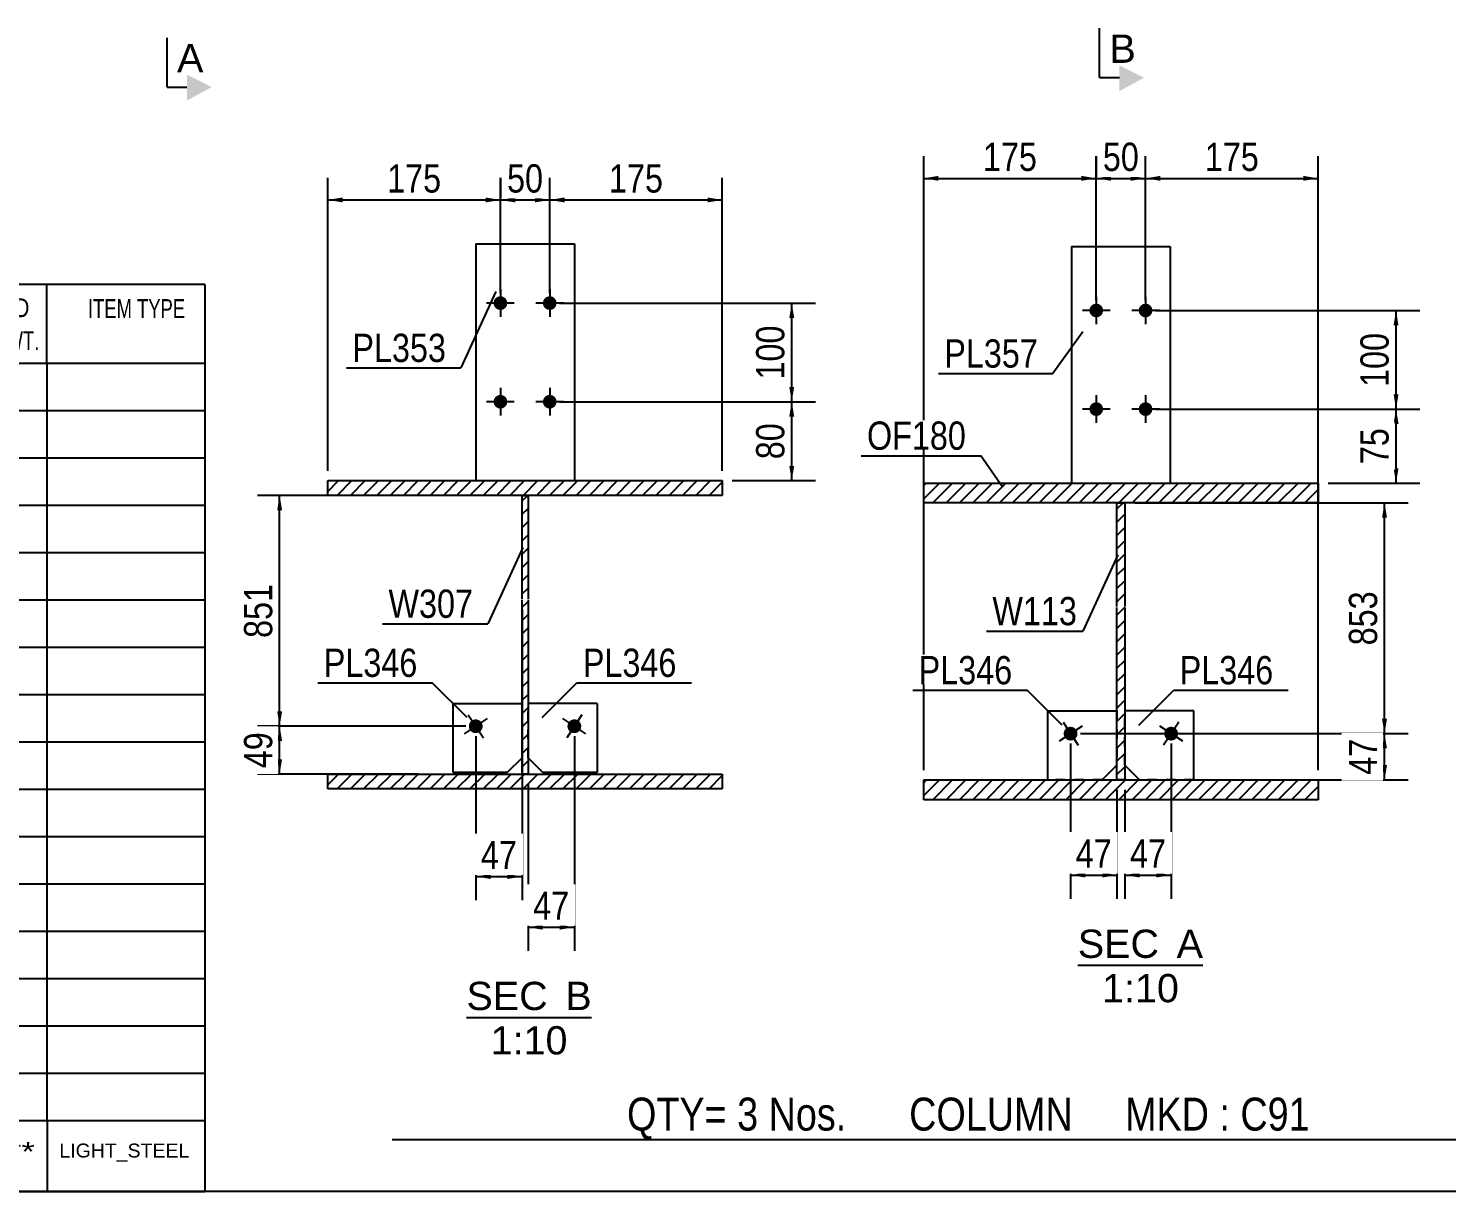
# Model space of a CAD drawing. Header units: millimetres. Extents: x -330 to 82, y -139 to 148.
# Drawn here: x -190.7 to -46.9, y -138.8 to -20.8 of the extents above; entities that cross this region are included whole.
import ezdxf

# ---------------------------------------------------------------- set-up
doc = ezdxf.new("R2010")
doc.units = ezdxf.units.MM
doc.linetypes.add('DXK_LINE_DOT1', pattern=[1.8814, 0.9407, -0.9407])
doc.styles.add('Arial', font='ARIAL.TTF', dxfattribs={"height": 0.2})
doc.styles.add('Arial Narrow', font='ARIALN.TTF', dxfattribs={"height": 0.2})

# ---------------------------------------------------------------- blocks, each defined once
blk = doc.blocks.new('Unknown-623355071-1210')
at = {"color": 5, "linetype": 'Continuous'}
blk.add_line((-327.73, -138.72), (82.27, -138.72), dxfattribs=at)
blk = doc.blocks.new('Unknown-623355071-12 - 1468')
at = {"color": 1, "linetype": 'Continuous'}
blk.add_line((-84.32, -115.8), (-71.63, -115.8), dxfattribs=at)
at = {"color": 0, "linetype": 'Continuous'}
for points in [[(-76.1, -115.05), (-76.1, -112.05), (-84.32, -112.05), (-84.32, -115.05)], [(-71.63, -115.05), (-71.63, -112.05), (-74.3, -112.05), (-74.3, -115.05)], [(-74.08, -119.55), (-74.08, -116.55), (-81.86, -116.55), (-81.86, -119.55)]]:
    blk.add_wipeout(points, dxfattribs=at)
at = {"color": 136, "linetype": 'Continuous', "style": 'Arial'}
for s, height, p in [('SEC', 2.865, (-84.32, -115.05)), ('A', 2.87, (-74.3, -115.05)), ('1:10', 2.865, (-81.86, -119.55))]:
    blk.add_text(s, height=height, dxfattribs=at).set_placement(p)
blk = doc.blocks.new('Unknown-623355071-13 - 1256')
at = {"color": 1, "linetype": 'Continuous'}
blk.add_line((-146.31, -121.09), (-133.63, -121.09), dxfattribs=at)
at = {"color": 0, "linetype": 'Continuous'}
for points in [[(-138.09, -120.34), (-138.09, -117.34), (-146.31, -117.34), (-146.31, -120.34)], [(-133.63, -120.34), (-133.63, -117.34), (-136.29, -117.34), (-136.29, -120.34)], [(-136.08, -124.84), (-136.08, -121.84), (-143.86, -121.84), (-143.86, -124.84)]]:
    blk.add_wipeout(points, dxfattribs=at)
at = {"color": 136, "linetype": 'Continuous', "style": 'Arial'}
for s, height, p in [('SEC', 2.865, (-146.31, -120.34)), ('B', 2.87, (-136.29, -120.34)), ('1:10', 2.865, (-143.86, -124.84))]:
    blk.add_text(s, height=height, dxfattribs=at).set_placement(p)
blk = doc.blocks.new('Bolt-623355071-1479 - 1468')
at = {"linetype": 'Continuous'}
blk.add_hatch(color=3, dxfattribs=at).paths.add_polyline_path([(-74.27, -92.7, -1), (-75.44, -91.93, -1)])
at = {"color": 3, "linetype": 'Continuous'}
for p, q in [((-73.68, -93.08), (-76.02, -91.54)), ((-74.08, -91.14), (-75.62, -93.48))]:
    blk.add_line(p, q, dxfattribs=at)
blk = doc.blocks.new('Part-623355071-1534 - 1468')
at = {"color": 2, "linetype": 'Continuous'}
for p, q in [((-72.55, -90.01), (-79.55, -90.01)), ((-72.55, -97.01), (-72.55, -90.01)), ((-78.05, -97.01), (-79.55, -95.51))]:
    blk.add_line(p, q, dxfattribs=at)
at = {"color": 7, "linetype": 'DXK_LINE_DOT1'}
for p, q in [((-79.55, -95.51), (-79.55, -90.01)), ((-72.55, -97.01), (-78.05, -97.01))]:
    blk.add_line(p, q, dxfattribs=at)
blk = doc.blocks.new('Part-623355071-1504 - 1468')
at = {"linetype": 'Continuous'}
h = blk.add_hatch(dxfattribs=at)
h.set_pattern_fill('', scale=0.3, style=0, pattern_type=0)
h.set_pattern_definition([(45, (-79.5511, -97.0134), (-0.67352, 0.67352), [])])
h.paths.add_polyline_path([(-80.35, -97.01), (-79.55, -97.01), (-79.55, -68.91), (-80.35, -68.91)])
at = {"color": 2, "linetype": 'Continuous'}
for p, q in [((-80.35, -79.41), (-80.35, -68.91)), ((-80.35, -68.91), (-79.55, -68.91)), ((-79.55, -68.91), (-79.55, -79.41)), ((-80.35, -97.01), (-80.35, -79.51)), ((-79.55, -79.51), (-79.55, -97.01)), ((-79.55, -97.01), (-80.35, -97.01))]:
    blk.add_line(p, q, dxfattribs=at)
blk = doc.blocks.new('Part-623355071-1561 - 1468')
at = {"color": 2, "linetype": 'Continuous'}
for p, q in [((-84.95, -42.91), (-74.95, -42.91)), ((-84.95, -42.91), (-84.95, -66.91)), ((-74.95, -42.91), (-74.95, -66.91))]:
    blk.add_line(p, q, dxfattribs=at)
at = {"color": 7, "linetype": 'DXK_LINE_DOT1'}
blk.add_line((-84.95, -66.91), (-74.95, -66.91), dxfattribs=at)
blk = doc.blocks.new('Bolt-623355071-1480 - 1468')
at = {"linetype": 'Continuous'}
blk.add_hatch(color=3, dxfattribs=at).paths.add_polyline_path([(-84.47, -91.93, -1), (-85.64, -92.7, -1)])
at = {"color": 3, "linetype": 'Continuous'}
for p, q in [((-83.88, -91.54), (-86.22, -93.08)), ((-85.82, -91.14), (-84.28, -93.48))]:
    blk.add_line(p, q, dxfattribs=at)
blk = doc.blocks.new('Bolt-623355071-1481 - 1468')
at = {"linetype": 'Continuous'}
for points in [[(-81.75, -49.41, -1), (-83.15, -49.41, -1)], [(-76.75, -49.41, -1), (-78.15, -49.41, -1)], [(-81.75, -59.41, -1), (-83.15, -59.41, -1)], [(-76.75, -59.41, -1), (-78.15, -59.41, -1)]]:
    blk.add_hatch(color=3, dxfattribs=at).paths.add_polyline_path(points)
at = {"color": 3, "linetype": 'Continuous'}
for p, q in [((-82.45, -48.01), (-82.45, -50.81)), ((-77.45, -48.01), (-77.45, -50.81)), ((-81.05, -49.41), (-83.85, -49.41)), ((-76.05, -49.41), (-78.85, -49.41)), ((-82.45, -58.01), (-82.45, -60.81)), ((-77.45, -58.01), (-77.45, -60.81)), ((-81.05, -59.41), (-83.85, -59.41)), ((-76.05, -59.41), (-78.85, -59.41))]:
    blk.add_line(p, q, dxfattribs=at)
blk = doc.blocks.new('Part-623355071-1539 - 1468')
at = {"color": 2, "linetype": 'Continuous'}
for p, q in [((-87.35, -97.01), (-87.35, -90.01)), ((-87.35, -90.01), (-80.35, -90.01)), ((-80.35, -95.51), (-81.85, -97.01))]:
    blk.add_line(p, q, dxfattribs=at)
at = {"color": 7, "linetype": 'DXK_LINE_DOT1'}
for p, q in [((-80.35, -90.01), (-80.35, -95.51)), ((-81.85, -97.01), (-87.35, -97.01))]:
    blk.add_line(p, q, dxfattribs=at)
blk = doc.blocks.new('Part-623355071-1572 - 1468')
at = {"linetype": 'Continuous'}
h = blk.add_hatch(dxfattribs=at)
h.set_pattern_fill('', scale=0.3, style=0, pattern_type=0)
h.set_pattern_definition([(45, (-59.9511, -99.0134), (-0.67352, 0.67352), [])])
h.paths.add_polyline_path([(-99.95, -99.01), (-59.95, -99.01), (-59.95, -97.01), (-99.95, -97.01)])
at = {"color": 2, "linetype": 'Continuous'}
for p, q in [((-99.95, -99.01), (-99.95, -97.01)), ((-99.95, -97.01), (-59.95, -97.01)), ((-59.95, -97.01), (-59.95, -99.01)), ((-59.95, -99.01), (-99.95, -99.01))]:
    blk.add_line(p, q, dxfattribs=at)
blk = doc.blocks.new('Part-623355071-1597 - 1468')
at = {"linetype": 'Continuous'}
h = blk.add_hatch(dxfattribs=at)
h.set_pattern_fill('', scale=0.3, style=0, pattern_type=0)
h.set_pattern_definition([(45, (-59.9511, -68.9134), (-0.67352, 0.67352), [])])
h.paths.add_polyline_path([(-99.95, -68.91), (-59.95, -68.91), (-59.95, -66.91), (-99.95, -66.91)])
at = {"color": 2, "linetype": 'Continuous'}
for p, q in [((-99.95, -68.91), (-99.95, -66.91)), ((-99.95, -66.91), (-59.95, -66.91)), ((-59.95, -66.91), (-59.95, -68.91)), ((-59.95, -68.91), (-99.95, -68.91))]:
    blk.add_line(p, q, dxfattribs=at)
blk = doc.blocks.new('Part-623355071-1261 - 1256')
at = {"color": 2, "linetype": 'Continuous'}
for p, q in [((-147.67, -96.26), (-147.67, -89.26)), ((-147.67, -89.26), (-140.67, -89.26)), ((-140.67, -94.76), (-142.17, -96.26)), ((-142.17, -96.26), (-147.67, -96.26))]:
    blk.add_line(p, q, dxfattribs=at)
at = {"color": 7, "linetype": 'DXK_LINE_DOT1'}
blk.add_line((-140.67, -89.26), (-140.67, -94.76), dxfattribs=at)
blk = doc.blocks.new('Part-623355071-1262 - 1256')
at = {"color": 2, "linetype": 'Continuous'}
for p, q in [((-133.07, -89.26), (-140.07, -89.26)), ((-133.07, -89.26), (-133.07, -96.26)), ((-138.57, -96.26), (-140.07, -94.76)), ((-133.07, -96.26), (-138.57, -96.26))]:
    blk.add_line(p, q, dxfattribs=at)
at = {"color": 7, "linetype": 'DXK_LINE_DOT1'}
blk.add_line((-140.07, -94.76), (-140.07, -89.26), dxfattribs=at)
blk = doc.blocks.new('Bolt-623355071-1276 - 1256')
at = {"linetype": 'Continuous'}
for points in [[(-142.17, -48.66, -1), (-143.57, -48.66, -1)], [(-137.17, -48.66, -1), (-138.57, -48.66, -1)], [(-142.17, -58.66, -1), (-143.57, -58.66, -1)], [(-137.17, -58.66, -1), (-138.57, -58.66, -1)]]:
    blk.add_hatch(color=3, dxfattribs=at).paths.add_polyline_path(points)
at = {"color": 3, "linetype": 'Continuous'}
for p, q in [((-142.87, -47.26), (-142.87, -50.06)), ((-137.87, -47.26), (-137.87, -50.06)), ((-141.47, -48.66), (-144.27, -48.66)), ((-136.47, -48.66), (-139.27, -48.66)), ((-142.87, -57.26), (-142.87, -60.06)), ((-137.87, -57.26), (-137.87, -60.06)), ((-141.47, -58.66), (-144.27, -58.66)), ((-136.47, -58.66), (-139.27, -58.66))]:
    blk.add_line(p, q, dxfattribs=at)
blk = doc.blocks.new('Bolt-623355071-1280 - 1256')
at = {"linetype": 'Continuous'}
blk.add_hatch(color=3, dxfattribs=at).paths.add_polyline_path([(-134.79, -91.95, -1), (-135.96, -91.18, -1)])
at = {"color": 3, "linetype": 'Continuous'}
for p, q in [((-134.6, -90.4), (-136.14, -92.73)), ((-134.2, -92.34), (-136.54, -90.79))]:
    blk.add_line(p, q, dxfattribs=at)
blk = doc.blocks.new('Bolt-623355071-1279 - 1256')
at = {"linetype": 'Continuous'}
blk.add_hatch(color=3, dxfattribs=at).paths.add_polyline_path([(-144.79, -91.18, -1), (-145.96, -91.95, -1)])
at = {"color": 3, "linetype": 'Continuous'}
for p, q in [((-146.14, -90.4), (-144.6, -92.73)), ((-144.2, -90.79), (-146.54, -92.34))]:
    blk.add_line(p, q, dxfattribs=at)
blk = doc.blocks.new('Part-623355071-1284 - 1256')
at = {"color": 2, "linetype": 'Continuous'}
for p, q in [((-145.37, -42.66), (-135.37, -42.66)), ((-145.37, -42.66), (-145.37, -66.66)), ((-135.37, -42.66), (-135.37, -66.66))]:
    blk.add_line(p, q, dxfattribs=at)
at = {"color": 7, "linetype": 'DXK_LINE_DOT1'}
blk.add_line((-145.37, -66.66), (-135.37, -66.66), dxfattribs=at)
blk = doc.blocks.new('Part-623355071-1298 - 1256')
at = {"linetype": 'Continuous'}
h = blk.add_hatch(dxfattribs=at)
h.set_pattern_fill('', scale=0.3, style=0, pattern_type=0)
h.set_pattern_definition([(45, (-120.3728, -97.9142), (-0.67352, 0.67352), [])])
h.paths.add_polyline_path([(-160.37, -97.91), (-120.37, -97.91), (-120.37, -96.41), (-160.37, -96.41)])
at = {"color": 2, "linetype": 'Continuous'}
for p, q in [((-160.37, -97.91), (-160.37, -96.41)), ((-160.37, -96.41), (-120.37, -96.41)), ((-120.37, -96.41), (-120.37, -97.91)), ((-120.37, -97.91), (-160.37, -97.91))]:
    blk.add_line(p, q, dxfattribs=at)
blk = doc.blocks.new('Part-623355071-1300 - 1256')
at = {"linetype": 'Continuous'}
h = blk.add_hatch(dxfattribs=at)
h.set_pattern_fill('', scale=0.3, style=0, pattern_type=0)
h.set_pattern_definition([(45, (-140.0728, -96.4142), (-0.67352, 0.67352), [])])
h.paths.add_polyline_path([(-140.67, -96.41), (-140.07, -96.41), (-140.07, -68.16), (-140.67, -68.16)])
at = {"color": 2, "linetype": 'Continuous'}
for p, q in [((-140.67, -78.66), (-140.67, -68.16)), ((-140.67, -68.16), (-140.07, -68.16)), ((-140.07, -68.16), (-140.07, -78.66)), ((-140.67, -96.41), (-140.67, -78.76)), ((-140.07, -78.76), (-140.07, -96.41)), ((-140.07, -96.41), (-140.67, -96.41))]:
    blk.add_line(p, q, dxfattribs=at)
blk = doc.blocks.new('Part-623355071-1301 - 1256')
at = {"linetype": 'Continuous'}
h = blk.add_hatch(dxfattribs=at)
h.set_pattern_fill('', scale=0.3, style=0, pattern_type=0)
h.set_pattern_definition([(45, (-120.3728, -68.1642), (-0.67352, 0.67352), [])])
h.paths.add_polyline_path([(-160.37, -68.16), (-120.37, -68.16), (-120.37, -66.66), (-160.37, -66.66)])
at = {"color": 2, "linetype": 'Continuous'}
for p, q in [((-160.37, -68.16), (-160.37, -66.66)), ((-160.37, -66.66), (-120.37, -66.66)), ((-120.37, -66.66), (-120.37, -68.16)), ((-120.37, -68.16), (-160.37, -68.16))]:
    blk.add_line(p, q, dxfattribs=at)
blk = doc.blocks.new('StraightDimension-623355071-1649 - 1468')
at = {"linetype": 'Continuous'}
for points in [[(-80.95, -36.26), (-82.45, -36.01), (-80.95, -35.76)], [(-78.95, -35.76), (-77.45, -36.01), (-78.95, -36.26)]]:
    blk.add_hatch(color=7, dxfattribs=at).paths.add_polyline_path(points)
at = {"color": 7, "linetype": 'Continuous'}
for p, q in [((-82.45, -48.41), (-82.45, -33.76)), ((-77.45, -48.41), (-77.45, -33.76)), ((-82.45, -36.01), (-77.45, -36.01))]:
    blk.add_line(p, q, dxfattribs=at)
at = {"color": 0}
blk.add_wipeout([(-77.52, -35.86), (-77.52, -31.66), (-82.38, -31.66), (-82.38, -35.86)], dxfattribs=at)
at = {"color": 3, "style": 'Arial Narrow'}
blk.add_text('50', height=2.863, dxfattribs=at).set_placement((-81.78, -35.26))
blk = doc.blocks.new('StraightDimension-623355071-1702 - 1468')
at = {"linetype": 'Continuous'}
for points in [[(-52.3, -50.91), (-52.05, -49.41), (-51.8, -50.91)], [(-51.8, -57.91), (-52.05, -59.41), (-52.3, -57.91)]]:
    blk.add_hatch(color=7, dxfattribs=at).paths.add_polyline_path(points)
at = {"color": 7, "linetype": 'Continuous'}
for p, q in [((-76.45, -49.41), (-49.65, -49.41)), ((-52.05, -59.41), (-52.05, -49.41)), ((-76.45, -59.41), (-49.65, -59.41))]:
    blk.add_line(p, q, dxfattribs=at)
at = {"color": 0}
blk.add_wipeout([(-52.2, -51.07), (-56.4, -51.07), (-56.4, -57.76), (-52.2, -57.76)], dxfattribs=at)
at = {"color": 3, "style": 'Arial Narrow'}
blk.add_text('100', height=2.863, rotation=90.0002, dxfattribs=at).set_placement((-52.8, -57.16))
blk = doc.blocks.new('StraightDimension-623355071-1608 - 1468')
at = {"linetype": 'Continuous'}
for points in [[(-78.05, -106.9), (-79.55, -106.65), (-78.05, -106.4)], [(-76.35, -106.4), (-74.85, -106.65), (-76.35, -106.9)]]:
    blk.add_hatch(color=7, dxfattribs=at).paths.add_polyline_path(points)
at = {"color": 7, "linetype": 'Continuous'}
for p, q in [((-74.85, -93.31), (-74.85, -109.05)), ((-79.55, -98.01), (-79.55, -109.05)), ((-79.55, -106.65), (-74.85, -106.65))]:
    blk.add_line(p, q, dxfattribs=at)
at = {"color": 0}
blk.add_wipeout([(-74.77, -106.5), (-74.77, -102.3), (-79.63, -102.3), (-79.63, -106.5)], dxfattribs=at)
at = {"color": 3, "style": 'Arial Narrow'}
blk.add_text('47', height=2.863, dxfattribs=at).set_placement((-79.03, -105.9))
blk = doc.blocks.new('StraightDimension-623355071-1623 - 1468')
at = {"linetype": 'Continuous'}
for points in [[(-83.55, -106.9), (-85.05, -106.65), (-83.55, -106.4)], [(-81.85, -106.4), (-80.35, -106.65), (-81.85, -106.9)]]:
    blk.add_hatch(color=7, dxfattribs=at).paths.add_polyline_path(points)
at = {"color": 7, "linetype": 'Continuous'}
for p, q in [((-85.05, -93.31), (-85.05, -109.05)), ((-80.35, -98.01), (-80.35, -109.05)), ((-85.05, -106.65), (-80.35, -106.65))]:
    blk.add_line(p, q, dxfattribs=at)
at = {"color": 0}
blk.add_wipeout([(-80.27, -106.5), (-80.27, -102.3), (-85.13, -102.3), (-85.13, -106.5)], dxfattribs=at)
at = {"color": 3, "style": 'Arial Narrow'}
blk.add_text('47', height=2.863, dxfattribs=at).set_placement((-84.53, -105.9))
blk = doc.blocks.new('StraightDimension-623355071-1639 - 1468')
at = {"linetype": 'Continuous'}
for points in [[(-75.95, -36.26), (-77.45, -36.01), (-75.95, -35.76)], [(-61.45, -35.76), (-59.95, -36.01), (-61.45, -36.26)]]:
    blk.add_hatch(color=7, dxfattribs=at).paths.add_polyline_path(points)
at = {"color": 7, "linetype": 'Continuous'}
for p, q in [((-77.45, -48.41), (-77.45, -33.76)), ((-59.95, -96.01), (-59.95, -33.76)), ((-77.45, -36.01), (-59.95, -36.01))]:
    blk.add_line(p, q, dxfattribs=at)
at = {"color": 0}
blk.add_wipeout([(-65.36, -35.86), (-65.36, -31.66), (-72.04, -31.66), (-72.04, -35.86)], dxfattribs=at)
at = {"color": 3, "style": 'Arial Narrow'}
blk.add_text('175', height=2.863, dxfattribs=at).set_placement((-71.44, -35.26))
blk = doc.blocks.new('StraightDimension-623355071-1659 - 1468')
at = {"linetype": 'Continuous'}
for points in [[(-98.45, -36.26), (-99.95, -36.01), (-98.45, -35.76)], [(-83.95, -35.76), (-82.45, -36.01), (-83.95, -36.26)]]:
    blk.add_hatch(color=7, dxfattribs=at).paths.add_polyline_path(points)
at = {"color": 7, "linetype": 'Continuous'}
for p, q in [((-99.95, -96.01), (-99.95, -33.76)), ((-82.45, -48.41), (-82.45, -33.76)), ((-99.95, -36.01), (-82.45, -36.01))]:
    blk.add_line(p, q, dxfattribs=at)
at = {"color": 0}
blk.add_wipeout([(-87.86, -35.86), (-87.86, -31.66), (-94.54, -31.66), (-94.54, -35.86)], dxfattribs=at)
at = {"color": 3, "style": 'Arial Narrow'}
blk.add_text('175', height=2.863, dxfattribs=at).set_placement((-93.94, -35.26))
blk = doc.blocks.new('StraightDimension-623355071-1670 - 1468')
at = {"linetype": 'Continuous'}
for points in [[(-53.47, -70.41), (-53.22, -68.91), (-52.97, -70.41)], [(-52.97, -90.81), (-53.22, -92.31), (-53.47, -90.81)]]:
    blk.add_hatch(color=7, dxfattribs=at).paths.add_polyline_path(points)
at = {"color": 7, "linetype": 'Continuous'}
for p, q in [((-78.55, -68.91), (-50.82, -68.91)), ((-53.22, -92.31), (-53.22, -68.91)), ((-84.05, -92.31), (-50.82, -92.31))]:
    blk.add_line(p, q, dxfattribs=at)
at = {"color": 0}
blk.add_wipeout([(-53.37, -77.27), (-57.57, -77.27), (-57.57, -83.96), (-53.37, -83.96)], dxfattribs=at)
at = {"color": 3, "style": 'Arial Narrow'}
blk.add_text('853', height=2.863, rotation=90.0002, dxfattribs=at).set_placement((-53.97, -83.36))
blk = doc.blocks.new('StraightDimension-623355071-1686 - 1468')
at = {"linetype": 'Continuous'}
for points in [[(-53.47, -93.81), (-53.22, -92.31), (-52.97, -93.81)], [(-52.97, -95.51), (-53.22, -97.01), (-53.47, -95.51)]]:
    blk.add_hatch(color=7, dxfattribs=at).paths.add_polyline_path(points)
at = {"color": 7, "linetype": 'Continuous'}
for p, q in [((-84.05, -92.31), (-50.82, -92.31)), ((-53.22, -97.01), (-53.22, -92.31)), ((-78.55, -97.01), (-50.82, -97.01))]:
    blk.add_line(p, q, dxfattribs=at)
at = {"color": 0}
blk.add_wipeout([(-53.37, -92.24), (-57.57, -92.24), (-57.57, -97.09), (-53.37, -97.09)], dxfattribs=at)
at = {"color": 3, "style": 'Arial Narrow'}
blk.add_text('47', height=2.863, rotation=90.0002, dxfattribs=at).set_placement((-53.97, -96.49))
blk = doc.blocks.new('StraightDimension-623355071-1712 - 1468')
at = {"linetype": 'Continuous'}
for points in [[(-52.3, -60.91), (-52.05, -59.41), (-51.8, -60.91)], [(-51.8, -65.41), (-52.05, -66.91), (-52.3, -65.41)]]:
    blk.add_hatch(color=7, dxfattribs=at).paths.add_polyline_path(points)
at = {"color": 7, "linetype": 'Continuous'}
for p, q in [((-76.45, -59.41), (-49.65, -59.41)), ((-52.05, -66.91), (-52.05, -59.41)), ((-58.95, -66.91), (-49.65, -66.91))]:
    blk.add_line(p, q, dxfattribs=at)
at = {"color": 0}
blk.add_wipeout([(-52.2, -60.74), (-56.4, -60.74), (-56.4, -65.59), (-52.2, -65.59)], dxfattribs=at)
at = {"color": 3, "style": 'Arial Narrow'}
blk.add_text('75', height=2.863, rotation=90.0002, dxfattribs=at).set_placement((-52.8, -64.99))
blk = doc.blocks.new('StraightDimension-623355071-3963 - 1256')
at = {"linetype": 'Continuous'}
for points in [[(-113.58, -60.16), (-113.33, -58.66), (-113.08, -60.16)], [(-113.08, -65.16), (-113.33, -66.66), (-113.58, -65.16)]]:
    blk.add_hatch(color=7, dxfattribs=at).paths.add_polyline_path(points)
at = {"color": 7, "linetype": 'Continuous'}
for p, q in [((-136.87, -58.66), (-110.93, -58.66)), ((-113.33, -66.66), (-113.33, -58.66)), ((-119.37, -66.66), (-110.93, -66.66))]:
    blk.add_line(p, q, dxfattribs=at)
at = {"color": 0}
blk.add_wipeout([(-113.48, -60.24), (-117.68, -60.24), (-117.68, -65.09), (-113.48, -65.09)], dxfattribs=at)
at = {"color": 3, "style": 'Arial Narrow'}
blk.add_text('80', height=2.863, rotation=90.0002, dxfattribs=at).set_placement((-114.08, -64.49))
blk = doc.blocks.new('StraightDimension-623355071-3893 - 1256')
at = {"linetype": 'Continuous'}
for points in [[(-141.37, -38.45), (-142.87, -38.2), (-141.37, -37.95)], [(-139.37, -37.95), (-137.87, -38.2), (-139.37, -38.45)]]:
    blk.add_hatch(color=7, dxfattribs=at).paths.add_polyline_path(points)
at = {"color": 7, "linetype": 'Continuous'}
for p, q in [((-142.87, -47.66), (-142.87, -35.95)), ((-137.87, -47.66), (-137.87, -35.95)), ((-142.87, -38.2), (-137.87, -38.2))]:
    blk.add_line(p, q, dxfattribs=at)
at = {"color": 0}
blk.add_wipeout([(-137.94, -38.05), (-137.94, -33.85), (-142.8, -33.85), (-142.8, -38.05)], dxfattribs=at)
at = {"color": 3, "style": 'Arial Narrow'}
blk.add_text('50', height=2.863, dxfattribs=at).set_placement((-142.2, -37.45))
blk = doc.blocks.new('StraightDimension-623355071-3894 - 1256')
at = {"linetype": 'Continuous'}
for points in [[(-158.87, -38.45), (-160.37, -38.2), (-158.87, -37.95)], [(-144.37, -37.95), (-142.87, -38.2), (-144.37, -38.45)]]:
    blk.add_hatch(color=7, dxfattribs=at).paths.add_polyline_path(points)
at = {"color": 7, "linetype": 'Continuous'}
for p, q in [((-160.37, -65.66), (-160.37, -35.95)), ((-142.87, -47.66), (-142.87, -35.95)), ((-160.37, -38.2), (-142.87, -38.2))]:
    blk.add_line(p, q, dxfattribs=at)
at = {"color": 0}
blk.add_wipeout([(-148.28, -38.05), (-148.28, -33.85), (-154.96, -33.85), (-154.96, -38.05)], dxfattribs=at)
at = {"color": 3, "style": 'Arial Narrow'}
blk.add_text('175', height=2.863, dxfattribs=at).set_placement((-154.36, -37.45))
blk = doc.blocks.new('StraightDimension-623355071-1317 - 1256')
at = {"linetype": 'Continuous'}
for points in [[(-143.87, -107.05), (-145.37, -106.8), (-143.87, -106.55)], [(-142.17, -106.55), (-140.67, -106.8), (-142.17, -107.05)]]:
    blk.add_hatch(color=7, dxfattribs=at).paths.add_polyline_path(points)
at = {"color": 7, "linetype": 'Continuous'}
for p, q in [((-140.67, -79.73), (-140.67, -109.2)), ((-145.37, -92.56), (-145.37, -109.2)), ((-145.37, -106.8), (-140.67, -106.8))]:
    blk.add_line(p, q, dxfattribs=at)
at = {"color": 0}
blk.add_wipeout([(-140.59, -106.65), (-140.59, -102.45), (-145.45, -102.45), (-145.45, -106.65)], dxfattribs=at)
at = {"color": 3, "style": 'Arial Narrow'}
blk.add_text('47', height=2.863, dxfattribs=at).set_placement((-144.85, -106.05))
blk = doc.blocks.new('StraightDimension-623355071-1401 - 1256')
at = {"linetype": 'Continuous'}
for points in [[(-165.51, -69.66), (-165.26, -68.16), (-165.01, -69.66)], [(-165.01, -90.06), (-165.26, -91.56), (-165.51, -90.06)]]:
    blk.add_hatch(color=7, dxfattribs=at).paths.add_polyline_path(points)
at = {"color": 7, "linetype": 'Continuous'}
for p, q in [((-151.17, -68.16), (-167.51, -68.16)), ((-165.26, -91.56), (-165.26, -68.16)), ((-146.37, -91.56), (-167.51, -91.56))]:
    blk.add_line(p, q, dxfattribs=at)
at = {"color": 0}
blk.add_wipeout([(-165.41, -76.52), (-169.61, -76.52), (-169.61, -83.21), (-165.41, -83.21)], dxfattribs=at)
at = {"color": 3, "style": 'Arial Narrow'}
blk.add_text('851', height=2.863, rotation=90.0002, dxfattribs=at).set_placement((-166.01, -82.61))
blk = doc.blocks.new('StraightDimension-623355071-1417 - 1256')
at = {"linetype": 'Continuous'}
for points in [[(-165.51, -93.06), (-165.26, -91.56), (-165.01, -93.06)], [(-165.01, -94.91), (-165.26, -96.41), (-165.51, -94.91)]]:
    blk.add_hatch(color=7, dxfattribs=at).paths.add_polyline_path(points)
at = {"color": 7, "linetype": 'Continuous'}
for p, q in [((-146.37, -91.56), (-167.51, -91.56)), ((-165.26, -96.41), (-165.26, -91.56)), ((-151.17, -96.41), (-167.51, -96.41))]:
    blk.add_line(p, q, dxfattribs=at)
at = {"color": 0}
blk.add_wipeout([(-165.41, -91.56), (-169.61, -91.56), (-169.61, -96.42), (-165.41, -96.42)], dxfattribs=at)
at = {"color": 3, "style": 'Arial Narrow'}
blk.add_text('49', height=2.863, rotation=90.0002, dxfattribs=at).set_placement((-166.01, -95.82))
blk = doc.blocks.new('StraightDimension-623355071-3892 - 1256')
at = {"linetype": 'Continuous'}
for points in [[(-136.37, -38.45), (-137.87, -38.2), (-136.37, -37.95)], [(-121.87, -37.95), (-120.37, -38.2), (-121.87, -38.45)]]:
    blk.add_hatch(color=7, dxfattribs=at).paths.add_polyline_path(points)
at = {"color": 7, "linetype": 'Continuous'}
for p, q in [((-137.87, -47.66), (-137.87, -35.95)), ((-120.37, -65.66), (-120.37, -35.95)), ((-137.87, -38.2), (-120.37, -38.2))]:
    blk.add_line(p, q, dxfattribs=at)
at = {"color": 0}
blk.add_wipeout([(-125.78, -38.05), (-125.78, -33.85), (-132.46, -33.85), (-132.46, -38.05)], dxfattribs=at)
at = {"color": 3, "style": 'Arial Narrow'}
blk.add_text('175', height=2.863, dxfattribs=at).set_placement((-131.86, -37.45))
blk = doc.blocks.new('StraightDimension-623355071-3939 - 1256')
at = {"linetype": 'Continuous'}
for points in [[(-138.57, -112.19), (-140.07, -111.94), (-138.57, -111.69)], [(-136.87, -111.69), (-135.37, -111.94), (-136.87, -112.19)]]:
    blk.add_hatch(color=7, dxfattribs=at).paths.add_polyline_path(points)
at = {"color": 7, "linetype": 'Continuous'}
for p, q in [((-135.37, -92.56), (-135.37, -114.34)), ((-140.07, -97.41), (-140.07, -114.34)), ((-140.07, -111.94), (-135.37, -111.94))]:
    blk.add_line(p, q, dxfattribs=at)
at = {"color": 0}
blk.add_wipeout([(-135.29, -111.79), (-135.29, -107.59), (-140.15, -107.59), (-140.15, -111.79)], dxfattribs=at)
at = {"color": 3, "style": 'Arial Narrow'}
blk.add_text('47', height=2.863, dxfattribs=at).set_placement((-139.55, -111.19))
blk = doc.blocks.new('StraightDimension-623355071-3962 - 1256')
at = {"linetype": 'Continuous'}
for points in [[(-113.58, -50.16), (-113.33, -48.66), (-113.08, -50.16)], [(-113.08, -57.16), (-113.33, -58.66), (-113.58, -57.16)]]:
    blk.add_hatch(color=7, dxfattribs=at).paths.add_polyline_path(points)
at = {"color": 7, "linetype": 'Continuous'}
for p, q in [((-136.87, -48.66), (-110.93, -48.66)), ((-113.33, -58.66), (-113.33, -48.66)), ((-136.87, -58.66), (-110.93, -58.66))]:
    blk.add_line(p, q, dxfattribs=at)
at = {"color": 0}
blk.add_wipeout([(-113.48, -50.32), (-117.68, -50.32), (-117.68, -57.01), (-113.48, -57.01)], dxfattribs=at)
at = {"color": 3, "style": 'Arial Narrow'}
blk.add_text('100', height=2.863, rotation=90.0002, dxfattribs=at).set_placement((-114.08, -56.41))
blk = doc.blocks.new('CBS_BOM-623355071-6116')
at = {"color": 7, "linetype": 'Continuous'}
for p, q in [((-327.76, -46.75), (-172.84, -46.75)), ((-188.86, -54.75), (-188.86, -46.75)), ((-172.84, -46.76), (-172.84, -54.74)), ((-327.76, -54.75), (-172.84, -54.75)), ((-188.84, -59.55), (-188.84, -54.75)), ((-172.84, -54.76), (-172.84, -59.55)), ((-315.76, -59.55), (-172.84, -59.55)), ((-188.84, -64.35), (-188.84, -59.55)), ((-172.84, -59.56), (-172.84, -64.35)), ((-315.76, -64.35), (-172.84, -64.35)), ((-188.84, -69.15), (-188.84, -64.35)), ((-172.84, -64.36), (-172.84, -69.15)), ((-315.76, -69.15), (-172.84, -69.15)), ((-188.84, -73.95), (-188.84, -69.15)), ((-172.84, -69.16), (-172.84, -73.95)), ((-315.76, -73.95), (-172.84, -73.95)), ((-188.84, -78.75), (-188.84, -73.95)), ((-172.84, -73.96), (-172.84, -78.75)), ((-315.76, -78.75), (-172.84, -78.75)), ((-188.84, -83.55), (-188.84, -78.75)), ((-172.84, -78.76), (-172.84, -83.55)), ((-315.76, -83.55), (-172.84, -83.55)), ((-188.84, -88.35), (-188.84, -83.55)), ((-172.84, -83.56), (-172.84, -88.35)), ((-315.76, -88.35), (-172.84, -88.35)), ((-188.84, -93.15), (-188.84, -88.35)), ((-172.84, -88.36), (-172.84, -93.15)), ((-315.76, -93.15), (-172.84, -93.15)), ((-188.84, -97.95), (-188.84, -93.15)), ((-172.84, -93.16), (-172.84, -97.95)), ((-315.76, -97.95), (-172.84, -97.95)), ((-188.84, -102.75), (-188.84, -97.95)), ((-172.84, -97.96), (-172.84, -102.75)), ((-315.76, -102.75), (-172.84, -102.75)), ((-188.84, -107.55), (-188.84, -102.75)), ((-172.84, -102.76), (-172.84, -107.55)), ((-315.76, -107.55), (-172.84, -107.55)), ((-188.84, -112.35), (-188.84, -107.55)), ((-172.84, -107.56), (-172.84, -112.35)), ((-315.76, -112.35), (-172.84, -112.35)), ((-188.84, -117.15), (-188.84, -112.35)), ((-172.84, -112.36), (-172.84, -117.15)), ((-315.76, -117.15), (-172.84, -117.15)), ((-188.84, -121.95), (-188.84, -117.15)), ((-172.84, -117.16), (-172.84, -121.95)), ((-315.76, -121.95), (-172.84, -121.95)), ((-188.84, -126.75), (-188.84, -121.95)), ((-172.84, -121.96), (-172.84, -126.75)), ((-315.76, -126.75), (-172.84, -126.75)), ((-188.84, -131.55), (-188.84, -126.75)), ((-172.84, -126.76), (-172.84, -131.55)), ((-315.76, -131.55), (-172.84, -131.55)), ((-188.8, -138.75), (-188.8, -131.57)), ((-172.84, -131.55), (-172.84, -138.75)), ((-327.76, -138.75), (-172.84, -138.75))]:
    blk.add_line(p, q, dxfattribs=at)
at = {"color": 3, "linetype": 'Continuous', "style": 'Arial'}
for s, width, p in [('GRAND', 0.8, (-198.34, -50.09)), ('ITEM TYPE', 0.7, (-184.7, -50.17)), ('TOTAL WT.', 0.7, (-199.59, -53.43))]:
    blk.add_text(s, height=1.91, dxfattribs=dict(at, width=width)).set_placement(p)
at = {"color": 6, "linetype": 'Continuous', "style": 'Arial', "width": 1.3}
blk.add_text('662***', height=1.91, dxfattribs=at).set_placement((-199.93, -135.64))
at = {"color": 6, "linetype": 'Continuous', "style": 'Arial'}
blk.add_text('LIGHT_STEEL', height=1.4135, dxfattribs=at).set_placement((-187.59, -135.29))
blk = doc.blocks.new('CBS_CALLOFF-623355071-6117')
at = {"color": 7, "linetype": 'Continuous'}
blk.add_line((-153.85, -133.45), (-37.62, -133.47), dxfattribs=at)
at = {"color": 3, "linetype": 'Continuous', "style": 'Arial Narrow'}
blk.add_text('QTY= 3 Nos.      COLUMN     MKD : C91', height=3.3405, dxfattribs=at).set_placement((-130.03, -132.56))
blk = doc.blocks.new('SectionMark-623355071-2774 - 1725')
at = {"color": 7, "linetype": 'Continuous'}
for q in [(-176.66, -21.75), (-174.66, -26.75)]:
    blk.add_line((-176.66, -26.75), q, dxfattribs=at)
at = {"color": 0, "linetype": 'Continuous'}
blk.add_wipeout([(-172.99, -25.25), (-172.99, -22.25), (-175.66, -22.25), (-175.66, -25.25)], dxfattribs=at)
at = {"linetype": 'Continuous'}
blk.add_hatch(color=7, dxfattribs=at).paths.add_polyline_path([(-174.66, -25.5), (-172.16, -26.75), (-174.66, -28.13)])
at = {"color": 136, "linetype": 'Continuous', "style": 'Arial'}
blk.add_text('A', height=2.87, dxfattribs=at).set_placement((-175.66, -25.25))
blk = doc.blocks.new('SectionMark-623355071-2776 - 1725')
at = {"color": 7, "linetype": 'Continuous'}
for q in [(-82.11, -20.8), (-80.11, -25.8)]:
    blk.add_line((-82.11, -25.8), q, dxfattribs=at)
at = {"color": 0, "linetype": 'Continuous'}
blk.add_wipeout([(-78.45, -24.3), (-78.45, -21.3), (-81.11, -21.3), (-81.11, -24.3)], dxfattribs=at)
at = {"linetype": 'Continuous'}
blk.add_hatch(color=7, dxfattribs=at).paths.add_polyline_path([(-80.11, -24.55), (-77.61, -25.8), (-80.11, -27.18)])
at = {"color": 136, "linetype": 'Continuous', "style": 'Arial'}
blk.add_text('B', height=2.87, dxfattribs=at).set_placement((-81.11, -24.3))
blk = doc.blocks.new('Mark-623355071-1535 - 1468')
at = {"color": 7, "linetype": 'Continuous'}
blk.add_line((-85.92, -91.44), (-89.46, -87.91), dxfattribs=at)
at = {"color": 0}
blk.add_wipeout([(-90.96, -87.31), (-90.96, -84.31), (-100.46, -84.31), (-100.46, -87.31)], dxfattribs=at)
blk.add_wipeout([(-90.96, -87.31), (-90.96, -84.31), (-100.46, -84.31), (-100.46, -87.31)], dxfattribs=at)
at = {"color": 7, "linetype": 'Continuous'}
blk.add_line((-101.06, -87.91), (-89.46, -87.91), dxfattribs=at)
at = {"color": 3, "style": 'Arial Narrow'}
blk.add_text('PL346', height=2.863, dxfattribs=at).set_placement((-100.46, -87.31))
blk = doc.blocks.new('Mark-623355071-1499 - 1468')
at = {"color": 0}
blk.add_wipeout([(-84.4, -81.32), (-84.4, -78.32), (-92.98, -78.32), (-92.98, -81.32)], dxfattribs=at)
blk.add_wipeout([(-84.4, -81.32), (-84.4, -78.32), (-92.98, -78.32), (-92.98, -81.32)], dxfattribs=at)
at = {"color": 7, "linetype": 'Continuous'}
for p in [(-80.26, -74.19), (-93.58, -81.92)]:
    blk.add_line(p, (-83.8, -81.92), dxfattribs=at)
at = {"color": 3, "style": 'Arial Narrow'}
blk.add_text('W113', height=2.863, dxfattribs=at).set_placement((-92.98, -81.32))
blk = doc.blocks.new('Mark-623355071-1530 - 1468')
at = {"color": 0}
blk.add_wipeout([(-64.48, -87.31), (-64.48, -84.31), (-73.99, -84.31), (-73.99, -87.31)], dxfattribs=at)
blk.add_wipeout([(-64.48, -87.31), (-64.48, -84.31), (-73.99, -84.31), (-73.99, -87.31)], dxfattribs=at)
at = {"color": 7, "linetype": 'Continuous'}
for p, q in [((-78.12, -91.44), (-74.59, -87.91)), ((-74.59, -87.91), (-62.98, -87.91))]:
    blk.add_line(p, q, dxfattribs=at)
at = {"color": 3, "style": 'Arial Narrow'}
blk.add_text('PL346', height=2.863, dxfattribs=at).set_placement((-73.99, -87.31))
blk = doc.blocks.new('Mark-623355071-1557 - 1468')
at = {"color": 7, "linetype": 'Continuous'}
blk.add_line((-83.8, -51.57), (-86.86, -55.8), dxfattribs=at)
at = {"color": 0}
blk.add_wipeout([(-88.36, -55.2), (-88.36, -52.2), (-97.86, -52.2), (-97.86, -55.2)], dxfattribs=at)
blk.add_wipeout([(-88.36, -55.2), (-88.36, -52.2), (-97.86, -52.2), (-97.86, -55.2)], dxfattribs=at)
at = {"color": 7, "linetype": 'Continuous'}
blk.add_line((-98.46, -55.8), (-86.86, -55.8), dxfattribs=at)
at = {"color": 3, "style": 'Arial Narrow'}
blk.add_text('PL357', height=2.863, dxfattribs=at).set_placement((-97.86, -55.2))
blk = doc.blocks.new('Mark-623355071-1593 - 1468')
at = {"color": 7, "linetype": 'Continuous'}
blk.add_line((-91.92, -67.34), (-94.15, -64.13), dxfattribs=at)
at = {"color": 0}
blk.add_wipeout([(-95.65, -63.53), (-95.65, -60.53), (-105.7, -60.53), (-105.7, -63.53)], dxfattribs=at)
blk.add_wipeout([(-95.65, -63.53), (-95.65, -60.53), (-105.7, -60.53), (-105.7, -63.53)], dxfattribs=at)
at = {"color": 7, "linetype": 'Continuous'}
blk.add_line((-106.3, -64.13), (-94.15, -64.13), dxfattribs=at)
at = {"color": 3, "style": 'Arial Narrow'}
blk.add_text('OF180', height=2.863, dxfattribs=at).set_placement((-105.7, -63.53))
blk = doc.blocks.new('Mark-623355071-3922 - 1256')
at = {"color": 7, "linetype": 'Continuous'}
blk.add_line((-143.34, -47.49), (-146.88, -55.23), dxfattribs=at)
at = {"color": 0}
blk.add_wipeout([(-148.38, -54.63), (-148.38, -51.63), (-157.88, -51.63), (-157.88, -54.63)], dxfattribs=at)
blk.add_wipeout([(-148.38, -54.63), (-148.38, -51.63), (-157.88, -51.63), (-157.88, -54.63)], dxfattribs=at)
at = {"color": 7, "linetype": 'Continuous'}
blk.add_line((-158.48, -55.23), (-146.88, -55.23), dxfattribs=at)
at = {"color": 3, "style": 'Arial Narrow'}
blk.add_text('PL353', height=2.863, dxfattribs=at).set_placement((-157.88, -54.63))
blk = doc.blocks.new('Mark-623355071-3926 - 1256')
at = {"color": 7, "linetype": 'Continuous'}
blk.add_line((-146.24, -90.69), (-149.78, -87.16), dxfattribs=at)
at = {"color": 0}
blk.add_wipeout([(-151.28, -86.56), (-151.28, -83.56), (-160.78, -83.56), (-160.78, -86.56)], dxfattribs=at)
blk.add_wipeout([(-151.28, -86.56), (-151.28, -83.56), (-160.78, -83.56), (-160.78, -86.56)], dxfattribs=at)
at = {"color": 7, "linetype": 'Continuous'}
blk.add_line((-161.38, -87.16), (-149.78, -87.16), dxfattribs=at)
at = {"color": 3, "style": 'Arial Narrow'}
blk.add_text('PL346', height=2.863, dxfattribs=at).set_placement((-160.78, -86.56))
blk = doc.blocks.new('Mark-623355071-3929 - 1256')
at = {"color": 0}
blk.add_wipeout([(-125, -86.56), (-125, -83.56), (-134.51, -83.56), (-134.51, -86.56)], dxfattribs=at)
blk.add_wipeout([(-125, -86.56), (-125, -83.56), (-134.51, -83.56), (-134.51, -86.56)], dxfattribs=at)
at = {"color": 7, "linetype": 'Continuous'}
for p, q in [((-138.64, -90.69), (-135.11, -87.16)), ((-135.11, -87.16), (-123.5, -87.16))]:
    blk.add_line(p, q, dxfattribs=at)
at = {"color": 3, "style": 'Arial Narrow'}
blk.add_text('PL346', height=2.863, dxfattribs=at).set_placement((-134.51, -86.56))
blk = doc.blocks.new('Mark-623355071-3932 - 1256')
at = {"color": 7, "linetype": 'Continuous'}
blk.add_line((-140.59, -73.44), (-144.13, -81.17), dxfattribs=at)
at = {"color": 0}
blk.add_wipeout([(-145.63, -80.57), (-145.63, -77.57), (-154.22, -77.57), (-154.22, -80.57)], dxfattribs=at)
blk.add_wipeout([(-145.63, -80.57), (-145.63, -77.57), (-154.22, -77.57), (-154.22, -80.57)], dxfattribs=at)
at = {"color": 7, "linetype": 'Continuous'}
blk.add_line((-154.82, -81.17), (-144.13, -81.17), dxfattribs=at)
at = {"color": 3, "style": 'Arial Narrow'}
blk.add_text('W307', height=2.863, dxfattribs=at).set_placement((-154.22, -80.57))

msp = doc.modelspace()

# ---------------------------------------------------------------- block references
for name in ['Unknown-623355071-1210', 'Part-623355071-1284 - 1256', 'Part-623355071-1561 - 1468', 'CBS_BOM-623355071-6116', 'Bolt-623355071-1276 - 1256', 'Bolt-623355071-1481 - 1468', 'Part-623355071-1301 - 1256', 'Part-623355071-1597 - 1468', 'Part-623355071-1300 - 1256', 'Part-623355071-1504 - 1468', 'Part-623355071-1261 - 1256', 'Bolt-623355071-1279 - 1256', 'Part-623355071-1262 - 1256', 'Bolt-623355071-1280 - 1256', 'Part-623355071-1539 - 1468', 'Part-623355071-1534 - 1468', 'Bolt-623355071-1480 - 1468', 'Bolt-623355071-1479 - 1468', 'Part-623355071-1298 - 1256', 'Part-623355071-1572 - 1468', 'CBS_CALLOFF-623355071-6117']:
    msp.add_blockref(name, (0, 0))

# ---------------------------------------------------------------- next in the draw order: block references
for name in ['SectionMark-623355071-2776 - 1725', 'SectionMark-623355071-2774 - 1725', 'StraightDimension-623355071-1649 - 1468', 'StraightDimension-623355071-3893 - 1256', 'StraightDimension-623355071-1702 - 1468', 'StraightDimension-623355071-3963 - 1256', 'StraightDimension-623355071-1401 - 1256', 'StraightDimension-623355071-1317 - 1256', 'Mark-623355071-3929 - 1256', 'StraightDimension-623355071-1608 - 1468', 'Unknown-623355071-12 - 1468', 'Unknown-623355071-13 - 1256']:
    msp.add_blockref(name, (0, 0))

# ---------------------------------------------------------------- next in the draw order: block references
for name in ['StraightDimension-623355071-1639 - 1468', 'StraightDimension-623355071-3894 - 1256', 'StraightDimension-623355071-3892 - 1256', 'Mark-623355071-3932 - 1256', 'Mark-623355071-3926 - 1256', 'StraightDimension-623355071-1417 - 1256', 'StraightDimension-623355071-3939 - 1256', 'StraightDimension-623355071-1623 - 1468']:
    msp.add_blockref(name, (0, 0))

# ---------------------------------------------------------------- next in the draw order: block references
for name in ['StraightDimension-623355071-1659 - 1468', 'Mark-623355071-3922 - 1256', 'StraightDimension-623355071-3962 - 1256', 'StraightDimension-623355071-1712 - 1468']:
    msp.add_blockref(name, (0, 0))

# ---------------------------------------------------------------- next in the draw order: block references
for name in ['Mark-623355071-1557 - 1468', 'Mark-623355071-1593 - 1468', 'StraightDimension-623355071-1670 - 1468', 'Mark-623355071-1535 - 1468']:
    msp.add_blockref(name, (0, 0))

# ---------------------------------------------------------------- next in the draw order: block references
for name in ['Mark-623355071-1499 - 1468', 'Mark-623355071-1530 - 1468', 'StraightDimension-623355071-1686 - 1468']:
    msp.add_blockref(name, (0, 0))

doc.saveas('drawing.dxf')
